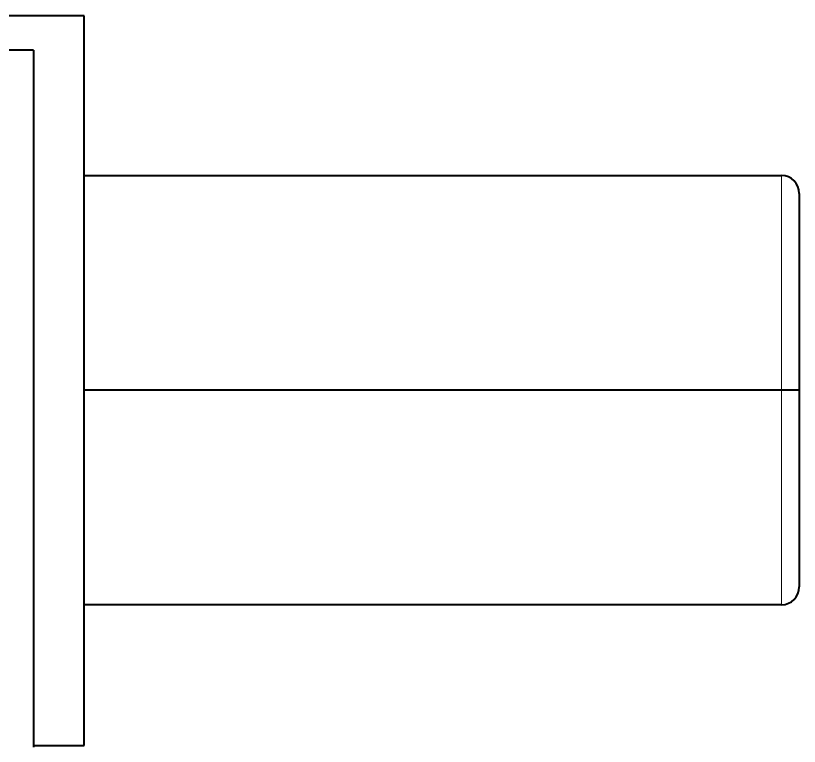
# Model space of a CAD drawing. Header units: inches. Extents: x 0 to 11, y 0 to 8.5.
# Drawn here: x 3.107 to 3.838, y 3.448 to 4.129 of the extents above; entities that cross this region are included whole.
import ezdxf

# ---------------------------------------------------------------- set-up
doc = ezdxf.new("R2010")
doc.units = ezdxf.units.IN
doc.header["$LTSCALE"] = 0.5
doc.header["$MEASUREMENT"] = 0
doc.layers.add('TANGENT_LINES', color=7, linetype='Continuous', lineweight=15)
doc.layers.add('Visible', color=7, linetype='Continuous', lineweight=40)

msp = doc.modelspace()

# ---------------------------------------------------------------- linework, layer by layer
at = {"layer": 'TANGENT_LINES'}
for p, q in [((3.82109, 3.78), (3.82109, 3.98)), ((3.82109, 3.58), (3.82109, 3.78))]:
    msp.add_line(p, q, dxfattribs=at)
at = {"layer": 'Visible'}
for p, q in [((3.17109, 4.12899), (2.58756, 4.12899)), ((3.17109, 3.4487), (3.17109, 4.12899)), ((3.12378, 4.09696), (2.59927, 4.09696)), ((3.12378, 4.09696), (3.12378, 3.44739)), ((3.17109, 3.98), (3.82109, 3.98)), ((3.83776, 3.96333), (3.83776, 3.78)), ((3.82109, 3.78), (3.17109, 3.78)), ((3.83776, 3.78), (3.82109, 3.78)), ((3.83776, 3.78), (3.83776, 3.59667)), ((3.82109, 3.58), (3.17109, 3.58)), ((3.12378, 3.4487), (3.17109, 3.4487))]:
    msp.add_line(p, q, dxfattribs=at)
for centre, start, end in [((3.82109, 3.96333), 0, 90), ((3.82109, 3.59667), 270, 0)]:
    msp.add_arc(centre, 0.01667, start, end, dxfattribs=at)

doc.saveas('drawing.dxf')
